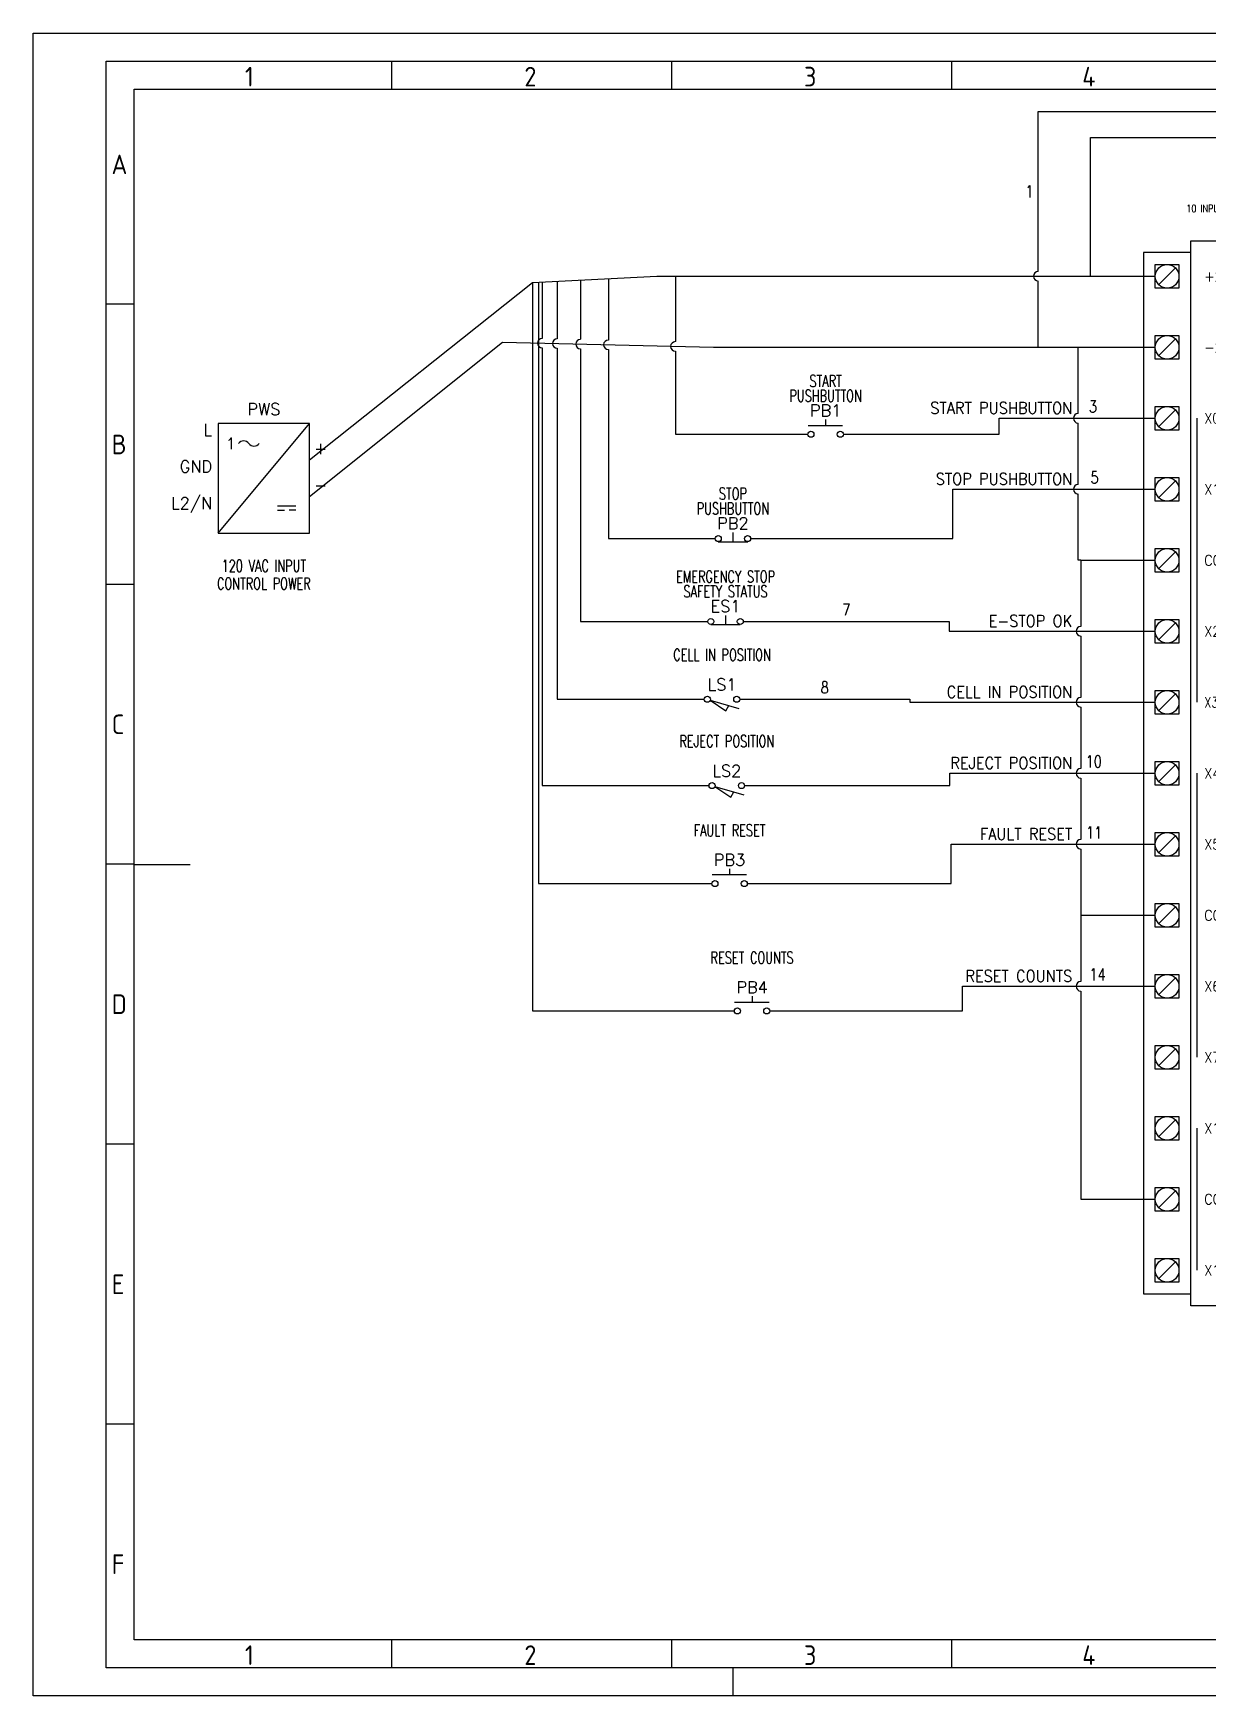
# Model space of a CAD drawing. Header units: millimetres. Extents: x 0 to 420, y 0 to 297.
# Drawn here: x 0 to 209.8, y 0 to 297 of the extents above; entities that cross this region are included whole.
import ezdxf
from ezdxf.enums import TextEntityAlignment as Align

# ---------------------------------------------------------------- set-up
doc = ezdxf.new("R2010")
doc.units = ezdxf.units.MM
doc.header["$LTSCALE"] = 6
for name, color, linetype in [('035', 5, 'Continuous'), ('07', 7, 'Continuous'), ('DESC', 1, 'Continuous'), ('MISC', 2, 'Continuous'), ('RED_2.5mm^2', 1, 'Continuous'), ('SYMS', 7, 'Continuous'), ('TAGS', 51, 'Continuous'), ('TAN_2.5mm^2', 31, 'Continuous'), ('TERMS', 4, 'Continuous'), ('WIRENO', 70, 'Continuous')]:
    doc.layers.add(name, color=color, linetype=linetype)
doc.styles.add('ISO Proportional', font='isocp.shx')
doc.styles.add('WD', font='romans.shx')
doc.styles.add('WD_IEC', font='isocp2.shx', dxfattribs={"width": 0.9, "height": 4})

# ---------------------------------------------------------------- blocks, each defined once
blk = doc.blocks.new('IEC_border_a3')
at = {"layer": '035'}
for p, q in [((64, 292), (64, 287)), ((114, 292), (114, 287)), ((164, 292), (164, 287)), ((17.97, 248.58), (12.98, 248.58)), ((17.98, 198.54), (13, 198.54)), ((17.98, 148.54), (13, 148.54)), ((17.98, 98.54), (13, 98.54)), ((18, 48.5), (13.02, 48.5)), ((64, 10), (64, 5)), ((114, 10), (114, 5)), ((164, 10), (164, 5)), ((125, 0), (125, 5))]:
    blk.add_line(p, q, dxfattribs=at)
for points in [[(0, 297), (420, 297), (420, 0), (0, 0)], [(18, 287), (410, 287), (410, 10), (18, 10)]]:
    blk.add_lwpolyline(points, close=True, dxfattribs=at)
at = {"layer": '07'}
blk.add_line((18, 148.5), (28, 148.5), dxfattribs=at)
blk.add_lwpolyline([(13, 292), (415, 292), (415, 5), (13, 5)], close=True, dxfattribs=at)
at = {"layer": '035', "style": 'ISO Proportional'}
for s, p in [('1', (37.81, 287.5)), ('2', (87.73, 287.5)), ('3', (137.68, 287.5)), ('4', (187.38, 287.5)), ('A', (13.98, 271.83)), ('B', (14, 221.79)), ('C', (14, 171.79)), ('D', (14, 121.79)), ('E', (14.02, 71.75)), ('F', (14.02, 21.75)), ('1', (37.81, 5.5)), ('2', (87.73, 5.5)), ('3', (137.68, 5.5)), ('4', (187.38, 5.5))]:
    blk.add_text(s, height=3.5, dxfattribs=at).set_placement(p)
blk = doc.blocks.new('HPW1_1PH')
for p, q in [((0, -0.967), (0.967, 0.193)), ((0.629, -0.677), (0.823, -0.677)), ((0.629, -0.725), (0.702, -0.725)), ((0.823, -0.725), (0.75, -0.725))]:
    blk.add_line(p, q)
blk.add_lwpolyline([(0.967, 0.193), (0, 0.193), (0, -0.967), (0.967, -0.967)], close=True)
for centre, start, end in [((0.271, -0.06), 36.8699, 143.1301), ((0.379, 0.021), 216.8699, 323.1301)]:
    blk.add_arc(centre, 0.0677, start, end)
at = {"style": 'WD_IEC'}
blk.add_text('1', height=0.13, dxfattribs=at).set_placement((0.163, -0.019), align=Align.MIDDLE_RIGHT)
at = {"style": 'WD', "width": 0.7}
for tag, p in [('INST', (0.484, 0.656)), ('LOC', (0.484, 0.469)), ('RATING1', (0.484, -1.188)), ('DESC1', (0.484, -1.375)), ('DESC2', (0.484, -1.562)), ('DESC3', (0.484, -1.75))]:
    blk.add_attdef(tag, text='', height=0.125, dxfattribs=at).set_placement(p, align=Align.CENTER)
at = {"style": 'WD'}
blk.add_attdef('TAG1', text='', height=0.125, dxfattribs=at).set_placement((0.484, 0.281), align=Align.CENTER)
at = {"style": 'WD', "flags": 8}
for tag, p in [('TERM01', (-0.062, 0.062)), ('TERM02', (-0.062, -0.325)), ('TERM03', (-0.062, -0.712))]:
    blk.add_attdef(tag, text='', height=0.125, dxfattribs=at).set_placement(p, align=Align.RIGHT)
at = {"style": 'WD'}
for tag, p, height, flags in [('X4TERM01', (0, 0), 0.0193, 1), ('X1TERM04', (0.967, -0.193), 0.0193, 1), ('TERM04', (1.014, -0.132), 0.125, 8), ('X4TERM02', (0, -0.387), 0.0193, 1), ('TERM05', (1.014, -0.519), 0.125, 8), ('X1TERM05', (0.967, -0.58), 0.0193, 1), ('X4TERM03', (0, -0.774), 0.0193, 1)]:
    blk.add_attdef(tag, p, '', height=height, dxfattribs=dict(at, flags=flags))
at = {"style": 'WD', "flags": 9}
for tag, p in [('ASSYCODE', (0.484, 0.114)), ('FAMILY', (0.484, 0.09)), ('MFG', (0.484, 0.16)), ('CAT', (0.484, 0.138))]:
    blk.add_attdef(tag, text='', height=0.0155, dxfattribs=at).set_placement(p, align=Align.CENTER)
blk = doc.blocks.new('PLCIO75EF1-130AA')
for p, q in [((-0.75, 0.375), (0.75, 0.375)), ((-0.75, 0.25), (-0.75, 0.375)), ((0.75, 0.375), (0.75, -10.875)), ((-1.25, 0.25), (-1.25, -10.75)), ((-0.75, 0.25), (-1.25, 0.25)), ((-0.75, -10.75), (-0.75, 0.25)), ((1.25, 0.25), (0.75, 0.25)), ((1.25, -10.75), (1.25, 0.25)), ((-1.125, 0.125), (-0.875, 0.125)), ((-1.125, -0.125), (-1.125, 0.125)), ((-0.912, 0.088), (-1.088, -0.088)), ((-0.875, 0.125), (-0.875, -0.125)), ((0.875, -0.125), (0.875, 0.125)), ((0.875, 0.125), (1.125, 0.125)), ((1.088, 0.088), (0.912, -0.088)), ((1.125, 0.125), (1.125, -0.125)), ((-0.875, -0.125), (-1.125, -0.125)), ((1.125, -0.125), (0.875, -0.125)), ((-1.125, -0.625), (-0.875, -0.625)), ((-1.125, -0.625), (-0.875, -0.625)), ((-1.125, -0.875), (-1.125, -0.625)), ((-1.125, -0.875), (-1.125, -0.625)), ((-0.912, -0.662), (-1.088, -0.838)), ((-0.875, -0.625), (-0.875, -0.875)), ((-0.875, -0.625), (-0.875, -0.875)), ((0.875, -0.875), (0.875, -0.625)), ((0.875, -0.625), (1.125, -0.625)), ((1.088, -0.662), (0.912, -0.838)), ((1.125, -0.625), (1.125, -0.875)), ((-0.875, -0.875), (-1.125, -0.875)), ((-0.875, -0.875), (-1.125, -0.875)), ((1.125, -0.875), (0.875, -0.875)), ((-1.125, -1.375), (-0.875, -1.375)), ((-1.125, -1.375), (-0.875, -1.375)), ((-1.125, -1.625), (-1.125, -1.375)), ((-1.125, -1.625), (-1.125, -1.375)), ((-0.875, -1.375), (-0.875, -1.625)), ((-0.875, -1.375), (-0.875, -1.625)), ((0.875, -1.625), (0.875, -1.375)), ((0.875, -1.375), (1.125, -1.375)), ((1.125, -1.375), (1.125, -1.625)), ((-0.912, -1.412), (-1.088, -1.588)), ((-0.688, -1.5), (-0.688, -4.5)), ((1.088, -1.412), (0.912, -1.588)), ((-0.875, -1.625), (-1.125, -1.625)), ((-0.875, -1.625), (-1.125, -1.625)), ((1.125, -1.625), (0.875, -1.625)), ((-1.125, -2.125), (-0.875, -2.125)), ((-1.125, -2.125), (-0.875, -2.125)), ((-1.125, -2.375), (-1.125, -2.125)), ((-1.125, -2.375), (-1.125, -2.125)), ((-0.912, -2.162), (-1.088, -2.338)), ((-0.875, -2.125), (-0.875, -2.375)), ((-0.875, -2.125), (-0.875, -2.375)), ((0.688, -2.25), (0.688, -3.75)), ((0.875, -2.375), (0.875, -2.125)), ((0.875, -2.375), (0.875, -2.125)), ((0.875, -2.125), (1.125, -2.125)), ((0.875, -2.125), (1.125, -2.125)), ((1.088, -2.162), (0.912, -2.338)), ((1.125, -2.125), (1.125, -2.375)), ((1.125, -2.125), (1.125, -2.375)), ((-0.875, -2.375), (-1.125, -2.375)), ((-0.875, -2.375), (-1.125, -2.375)), ((1.125, -2.375), (0.875, -2.375)), ((1.125, -2.375), (0.875, -2.375)), ((-1.125, -2.875), (-0.875, -2.875)), ((-1.125, -2.875), (-0.875, -2.875)), ((-1.125, -3.125), (-1.125, -2.875)), ((-1.125, -3.125), (-1.125, -2.875)), ((-0.912, -2.912), (-1.088, -3.088)), ((-0.875, -2.875), (-0.875, -3.125)), ((-0.875, -2.875), (-0.875, -3.125)), ((0.875, -3.125), (0.875, -2.875)), ((0.875, -2.875), (1.125, -2.875)), ((1.088, -2.912), (0.912, -3.088)), ((1.125, -2.875), (1.125, -3.125)), ((-0.875, -3.125), (-1.125, -3.125)), ((-0.875, -3.125), (-1.125, -3.125)), ((1.125, -3.125), (0.875, -3.125)), ((-1.125, -3.625), (-0.875, -3.625)), ((-1.125, -3.625), (-0.875, -3.625)), ((-1.125, -3.875), (-1.125, -3.625)), ((-1.125, -3.875), (-1.125, -3.625)), ((-0.912, -3.662), (-1.088, -3.838)), ((-0.875, -3.625), (-0.875, -3.875)), ((-0.875, -3.625), (-0.875, -3.875)), ((0.875, -3.875), (0.875, -3.625)), ((0.875, -3.625), (1.125, -3.625)), ((1.088, -3.662), (0.912, -3.838)), ((1.125, -3.625), (1.125, -3.875)), ((-0.875, -3.875), (-1.125, -3.875)), ((-0.875, -3.875), (-1.125, -3.875)), ((1.125, -3.875), (0.875, -3.875)), ((-1.125, -4.375), (-0.875, -4.375)), ((-1.125, -4.375), (-0.875, -4.375)), ((-1.125, -4.625), (-1.125, -4.375)), ((-1.125, -4.625), (-1.125, -4.375)), ((-0.875, -4.375), (-0.875, -4.625)), ((-0.875, -4.375), (-0.875, -4.625)), ((0.875, -4.625), (0.875, -4.375)), ((0.875, -4.375), (1.125, -4.375)), ((1.125, -4.375), (1.125, -4.625)), ((-0.912, -4.412), (-1.088, -4.588)), ((0.688, -4.5), (0.688, -6)), ((1.088, -4.412), (0.912, -4.588)), ((-0.875, -4.625), (-1.125, -4.625)), ((-0.875, -4.625), (-1.125, -4.625)), ((1.125, -4.625), (0.875, -4.625)), ((-1.125, -5.125), (-0.875, -5.125)), ((-1.125, -5.125), (-0.875, -5.125)), ((-1.125, -5.375), (-1.125, -5.125)), ((-1.125, -5.375), (-1.125, -5.125)), ((-0.912, -5.162), (-1.088, -5.338)), ((-0.875, -5.125), (-0.875, -5.375)), ((-0.875, -5.125), (-0.875, -5.375)), ((-0.688, -5.25), (-0.688, -8.25)), ((0.875, -5.375), (0.875, -5.125)), ((0.875, -5.125), (1.125, -5.125)), ((1.088, -5.162), (0.912, -5.338)), ((1.125, -5.125), (1.125, -5.375)), ((-0.875, -5.375), (-1.125, -5.375)), ((-0.875, -5.375), (-1.125, -5.375)), ((1.125, -5.375), (0.875, -5.375)), ((-1.125, -5.875), (-0.875, -5.875)), ((-1.125, -5.875), (-0.875, -5.875)), ((-1.125, -6.125), (-1.125, -5.875)), ((-1.125, -6.125), (-1.125, -5.875)), ((-0.912, -5.912), (-1.088, -6.088)), ((-0.875, -5.875), (-0.875, -6.125)), ((-0.875, -5.875), (-0.875, -6.125)), ((0.875, -6.125), (0.875, -5.875)), ((0.875, -5.875), (1.125, -5.875)), ((1.088, -5.912), (0.912, -6.088)), ((1.125, -5.875), (1.125, -6.125)), ((-0.875, -6.125), (-1.125, -6.125)), ((-0.875, -6.125), (-1.125, -6.125)), ((1.125, -6.125), (0.875, -6.125)), ((-1.125, -6.625), (-0.875, -6.625)), ((-1.125, -6.625), (-0.875, -6.625)), ((-1.125, -6.875), (-1.125, -6.625)), ((-1.125, -6.875), (-1.125, -6.625)), ((-0.912, -6.662), (-1.088, -6.838)), ((-0.875, -6.625), (-0.875, -6.875)), ((-0.875, -6.625), (-0.875, -6.875)), ((0.875, -6.875), (0.875, -6.625)), ((0.875, -6.625), (1.125, -6.625)), ((1.088, -6.662), (0.912, -6.838)), ((1.125, -6.625), (1.125, -6.875)), ((0.688, -6.75), (0.688, -8.25)), ((-0.875, -6.875), (-1.125, -6.875)), ((-0.875, -6.875), (-1.125, -6.875)), ((1.125, -6.875), (0.875, -6.875)), ((-1.125, -7.375), (-0.875, -7.375)), ((-1.125, -7.375), (-0.875, -7.375)), ((-1.125, -7.625), (-1.125, -7.375)), ((-1.125, -7.625), (-1.125, -7.375)), ((-0.875, -7.375), (-0.875, -7.625)), ((-0.875, -7.375), (-0.875, -7.625)), ((0.875, -7.625), (0.875, -7.375)), ((0.875, -7.375), (1.125, -7.375)), ((1.125, -7.375), (1.125, -7.625)), ((-0.912, -7.412), (-1.088, -7.588)), ((1.088, -7.412), (0.912, -7.588)), ((-0.875, -7.625), (-1.125, -7.625)), ((-0.875, -7.625), (-1.125, -7.625)), ((1.125, -7.625), (0.875, -7.625)), ((-1.125, -8.125), (-0.875, -8.125)), ((-1.125, -8.125), (-0.875, -8.125)), ((-1.125, -8.375), (-1.125, -8.125)), ((-1.125, -8.375), (-1.125, -8.125)), ((-0.912, -8.162), (-1.088, -8.338)), ((-0.875, -8.125), (-0.875, -8.375)), ((-0.875, -8.125), (-0.875, -8.375)), ((0.875, -8.375), (0.875, -8.125)), ((0.875, -8.125), (1.125, -8.125)), ((1.088, -8.162), (0.912, -8.338)), ((1.125, -8.125), (1.125, -8.375)), ((-0.875, -8.375), (-1.125, -8.375)), ((-0.875, -8.375), (-1.125, -8.375)), ((1.125, -8.375), (0.875, -8.375)), ((-1.125, -8.875), (-0.875, -8.875)), ((-1.125, -8.875), (-0.875, -8.875)), ((-1.125, -9.125), (-1.125, -8.875)), ((-1.125, -9.125), (-1.125, -8.875)), ((-0.912, -8.912), (-1.088, -9.088)), ((-0.875, -8.875), (-0.875, -9.125)), ((-0.875, -8.875), (-0.875, -9.125)), ((0.875, -9.125), (0.875, -8.875)), ((0.875, -9.125), (0.875, -8.875)), ((0.875, -8.875), (1.125, -8.875)), ((0.875, -8.875), (1.125, -8.875)), ((1.088, -8.912), (0.912, -9.088)), ((1.125, -8.875), (1.125, -9.125)), ((1.125, -8.875), (1.125, -9.125)), ((-0.875, -9.125), (-1.125, -9.125)), ((-0.875, -9.125), (-1.125, -9.125)), ((-0.688, -9), (-0.688, -10.5)), ((0.688, -9), (0.688, -10.5)), ((1.125, -9.125), (0.875, -9.125)), ((1.125, -9.125), (0.875, -9.125)), ((-1.125, -9.625), (-0.875, -9.625)), ((-1.125, -9.625), (-0.875, -9.625)), ((-1.125, -9.875), (-1.125, -9.625)), ((-1.125, -9.875), (-1.125, -9.625)), ((-0.875, -9.625), (-0.875, -9.875)), ((-0.875, -9.625), (-0.875, -9.875)), ((0.875, -9.625), (1.125, -9.625)), ((0.875, -9.625), (1.125, -9.625)), ((0.875, -9.875), (0.875, -9.625)), ((0.875, -9.875), (0.875, -9.625)), ((1.125, -9.625), (1.125, -9.875)), ((1.125, -9.625), (1.125, -9.875)), ((-0.912, -9.662), (-1.088, -9.838)), ((1.088, -9.662), (0.912, -9.838)), ((-0.875, -9.875), (-1.125, -9.875)), ((-0.875, -9.875), (-1.125, -9.875)), ((1.125, -9.875), (0.875, -9.875)), ((1.125, -9.875), (0.875, -9.875)), ((-1.125, -10.625), (-1.125, -10.375)), ((-1.125, -10.625), (-1.125, -10.375)), ((-1.125, -10.375), (-0.875, -10.375)), ((-1.125, -10.375), (-0.875, -10.375)), ((-0.912, -10.412), (-1.088, -10.588)), ((-0.875, -10.375), (-0.875, -10.625)), ((-0.875, -10.375), (-0.875, -10.625)), ((0.875, -10.375), (1.125, -10.375)), ((0.875, -10.375), (1.125, -10.375)), ((0.875, -10.625), (0.875, -10.375)), ((0.875, -10.625), (0.875, -10.375)), ((1.088, -10.412), (0.912, -10.588)), ((1.125, -10.375), (1.125, -10.625)), ((1.125, -10.375), (1.125, -10.625)), ((-0.875, -10.625), (-1.125, -10.625)), ((-0.875, -10.625), (-1.125, -10.625)), ((1.125, -10.625), (0.875, -10.625)), ((1.125, -10.625), (0.875, -10.625)), ((-1.25, -10.75), (-0.75, -10.75)), ((-0.75, -10.875), (-0.75, -10.75)), ((0.75, -10.875), (-0.75, -10.875)), ((0.75, -10.75), (1.25, -10.75))]:
    blk.add_line(p, q)
for centre in [(-1, 0), (1, 0), (-1, -0.75), (1, -0.75), (-1, -1.5), (1, -1.5), (-1, -2.25), (1, -2.25), (-1, -3), (1, -3), (-1, -3.75), (1, -3.75), (-1, -4.5), (1, -4.5), (-1, -5.25), (1, -5.25), (-1, -6), (1, -6), (-1, -6.75), (1, -6.75), (-1, -7.5), (1, -7.5), (-1, -8.25), (1, -8.25), (-1, -9), (1, -9), (-1, -9.75), (1, -9.75), (-1, -10.5), (1, -10.5)]:
    blk.add_circle(centre, 0.125)
at = {"style": 'WD'}
for tag, width, p in [('INST', 0.8, (0, 1.442)), ('LOC', 0.8, (0, 1.335)), ('MFG', 0.8, (0, 1.21)), ('CAT', 0.9, (0, 1.1)), ('DESC', 0.8, (0, 0.677))]:
    blk.add_attdef(tag, text='', height=0.0781, dxfattribs=dict(at, width=width)).set_placement(p, align=Align.CENTER)
for tag, p in [('LINE1', (0, 0.96)), ('LINE2', (0, 0.803)), ('TAG1', (0, 0.5))]:
    blk.add_attdef(tag, text='', height=0.109, dxfattribs=at).set_placement(p, align=Align.CENTER)
at = {"linetype": 'Continuous', "style": 'WD', "flags": 9}
for tag, p in [('ASSYCODE', (0.23, 1.219)), ('FAMILY', (0.231, 1.194))]:
    blk.add_attdef(tag, text='', height=0.01, dxfattribs=at).set_placement(p, align=Align.CENTER)
at = {"style": 'WD', "flags": 1}
for tag, p in [('X4TERM01', (-1.125, 0)), ('X1TERM16', (1.125, 0)), ('X4TERM02', (-1.125, -0.75)), ('X1TERM17', (1.125, -0.75)), ('X4TERM03', (-1.125, -1.5)), ('X1TERM18', (1.125, -1.5)), ('X4TERM04', (-1.125, -2.25)), ('X1TERM19', (1.125, -2.25)), ('X4TERM05', (-1.125, -3)), ('X1TERM20', (1.125, -3)), ('X4TERM06', (-1.125, -3.75)), ('X1TERM21', (1.125, -3.75)), ('X4TERM07', (-1.125, -4.5)), ('X1TERM22', (1.125, -4.5)), ('X4TERM08', (-1.125, -5.25)), ('X1TERM23', (1.125, -5.25)), ('X4TERM09', (-1.125, -6)), ('X1TERM24', (1.125, -6)), ('X4TERM10', (-1.125, -6.75)), ('X1TERM25', (1.125, -6.75)), ('X4TERM11', (-1.125, -7.5)), ('X1TERM26', (1.125, -7.5)), ('X4TERM12', (-1.125, -8.25)), ('X1TERM27', (1.125, -8.25)), ('X4TERM13', (-1.125, -9)), ('X1TERM28', (1.125, -9)), ('X4TERM14', (-1.125, -9.75)), ('X1TERM29', (1.125, -9.75)), ('X4TERM15', (-1.125, -10.5)), ('X1TERM30', (1.125, -10.5))]:
    blk.add_attdef(tag, p, '', height=0.0109, dxfattribs=at)
at = {"style": 'WD'}
for tag, width, p in [('TERMDESC01', 0.9, (-0.608, 0)), ('TERMDESC02', 0.9, (-0.608, -0.75)), ('TAGA03', 0.9, (-0.608, -1.5)), ('TAGA04', 0.9, (-0.608, -2.25)), ('TERMDESC05', 0.9, (-0.608, -3)), ('TAGA06', 0.9, (-0.608, -3.75)), ('TAGA07', 0.8, (-0.608, -4.5)), ('TAGA08', 0.9, (-0.608, -5.25)), ('TAGA09', 0.9, (-0.608, -6)), ('TERMDESC10', 0.9, (-0.608, -6.75)), ('TAGA11', 0.9, (-0.608, -7.5)), ('TAGA11', 0.9, (-0.608, -7.5)), ('TAGA12', 0.9, (-0.608, -8.25)), ('TAGA13', 0.9, (-0.608, -9)), ('TERMDESC14', 0.9, (-0.608, -9.75)), ('TAGA15', 0.9, (-0.608, -10.5))]:
    blk.add_attdef(tag, text='', height=0.109, dxfattribs=dict(at, width=width)).set_placement(p, align=Align.MIDDLE_LEFT)
for tag, width, p in [('TERMDESC16', 0.9, (0.625, 0)), ('TERMDESC17', 0.9, (0.625, -0.75)), ('TERMDESC18', 0.9, (0.625, -1.5)), ('TAGA19', 0.9, (0.625, -2.25)), ('TERMDESC20', 0.9, (0.625, -3)), ('TAGA21', 0.8, (0.625, -3.75)), ('TAGA22', 0.9, (0.625, -4.5)), ('TERMDESC23', 0.9, (0.625, -5.25)), ('TAGA24', 0.9, (0.625, -6)), ('TAGA25', 0.9, (0.625, -6.75)), ('TERMDESC26', 0.9, (0.625, -7.5)), ('TAGA27', 0.9, (0.625, -8.25)), ('TAGA28', 0.9, (0.625, -9)), ('TERMDESC29', 0.9, (0.625, -9.75)), ('TAGA30', 0.9, (0.625, -10.5))]:
    blk.add_attdef(tag, text='', height=0.109, dxfattribs=dict(at, width=width)).set_placement(p, align=Align.MIDDLE_RIGHT)
at = {"style": 'WD', "width": 0.9}
for tag, p in [('TERM01', (-1.154, -0.062)), ('TERM02', (-1.158, -0.812)), ('TERM03', (-1.158, -1.562)), ('TERM04', (-1.158, -2.312)), ('TERM05', (-1.158, -3.062)), ('TERM06', (-1.158, -3.812)), ('TERM07', (-1.158, -4.562)), ('TERM08', (-1.158, -5.312)), ('TERM09', (-1.158, -6.062)), ('TERM10', (-1.158, -6.812)), ('TERM11', (-1.158, -7.562)), ('TERM12', (-1.158, -8.312)), ('TERM13', (-1.158, -9.062)), ('TERM14', (-1.158, -9.812)), ('TERM15', (-1.158, -10.562))]:
    blk.add_attdef(tag, text='', height=0.0781, dxfattribs=at).set_placement(p, align=Align.TOP_RIGHT)
for tag, p in [('TERM16', (1.163, -0.062)), ('TERM17', (1.163, -0.812)), ('TERM18', (1.163, -1.562)), ('TERM19', (1.163, -2.312)), ('TERM20', (1.163, -3.062)), ('TERM21', (1.163, -3.812)), ('TERM22', (1.163, -4.562)), ('TERM23', (1.163, -5.312)), ('TERM24', (1.163, -6.062)), ('TERM25', (1.163, -6.812)), ('TERM26', (1.163, -7.562)), ('TERM27', (1.163, -8.312)), ('TERM28', (1.163, -9.062)), ('TERM29', (1.163, -9.812)), ('TERM30', (1.163, -10.562))]:
    blk.add_attdef(tag, text='', height=0.0781, dxfattribs=at).set_placement(p, align=Align.TOP_LEFT)
for tag, p in [('DESCA03', (-2.002, -1.453)), ('DESCB03', (-2.002, -1.672)), ('DESCC03', (-2.002, -1.89)), ('DESCA04', (-2.002, -2.203)), ('DESCB04', (-2.002, -2.422)), ('DESCC04', (-2.002, -2.64)), ('DESCA06', (-2.002, -3.703)), ('DESCB06', (-2.002, -3.922)), ('DESCC06', (-2.002, -4.14)), ('DESCA07', (-2.002, -4.453)), ('DESCB07', (-2.002, -4.672)), ('DESCC07', (-2.002, -4.89)), ('DESCA08', (-2.002, -5.203)), ('DESCB08', (-2.002, -5.422)), ('DESCC08', (-2.002, -5.64)), ('DESCA09', (-2.002, -5.953)), ('DESCB09', (-2.002, -6.172)), ('DESCC09', (-2.002, -6.39)), ('DESCA11', (-2.002, -7.453)), ('DESCB11', (-2.002, -7.672)), ('DESCC11', (-2.002, -7.89)), ('DESCA12', (-2.002, -8.203)), ('DESCB12', (-2.002, -8.422)), ('DESCC12', (-2.002, -8.64)), ('DESCA13', (-2.002, -8.953)), ('DESCB13', (-2.002, -9.172)), ('DESCC13', (-2.002, -9.39)), ('DESCA15', (-2.002, -10.453)), ('DESCB15', (-2.002, -10.672)), ('DESCC15', (-2.002, -10.89))]:
    blk.add_attdef(tag, text='', height=0.125, dxfattribs=at).set_placement(p, align=Align.RIGHT)
for tag, p in [('DESCA19', (1.998, -2.203)), ('DESCB19', (1.998, -2.422)), ('DESCC19', (1.998, -2.64)), ('DESCA21', (1.998, -3.703)), ('DESCB21', (1.998, -3.922)), ('DESCC21', (1.998, -4.14)), ('DESCA22', (1.998, -4.453)), ('DESCB22', (1.998, -4.672)), ('DESCC22', (1.998, -4.89)), ('DESCA24', (1.998, -5.953)), ('DESCB24', (1.998, -6.172)), ('DESCC24', (1.998, -6.39)), ('DESCA25', (1.998, -6.703)), ('DESCB25', (1.998, -6.922)), ('DESCC25', (1.998, -7.14)), ('DESCA27', (1.998, -8.203)), ('DESCB27', (1.998, -8.422)), ('DESCC27', (1.998, -8.64)), ('DESCA28', (1.998, -8.953)), ('DESCB28', (1.998, -9.172)), ('DESCC28', (1.998, -9.39)), ('DESCA30', (1.998, -10.453)), ('DESCB30', (1.998, -10.672)), ('DESCC30', (1.998, -10.89))]:
    blk.add_attdef(tag, p, '', height=0.125, dxfattribs=at)
blk = doc.blocks.new('HPB11')
for p, q in [((-0.185, 0.094), (0.18, 0.094)), ((0, 0.156), (0, 0.094))]:
    blk.add_line(p, q)
for centre in [(-0.155, 0), (0.155, 0)]:
    blk.add_circle(centre, 0.0322)
at = {"style": 'WD', "width": 0.7}
for tag, p in [('INST', (0, 0.826)), ('LOC', (0, 0.656)), ('DESC1', (0, 0.5)), ('DESC2', (0, 0.344)), ('XREF', (0, -0.219))]:
    blk.add_attdef(tag, text='', height=0.125, dxfattribs=at).set_placement(p, align=Align.CENTER)
at = {"style": 'WD'}
blk.add_attdef('TAG1', text='', height=0.125, dxfattribs=at).set_placement((0, 0.188), align=Align.CENTER)
for tag, p in [('X2LINK', (0, 0.219)), ('X8LINK', (0, 0))]:
    blk.add_attdef(tag, p, '', height=0.01, dxfattribs=at)
for tag, p, height, flags in [('X4TERM01', (-0.188, 0), 0.0125, 1), ('X1TERM02', (0.188, 0), 0.0125, 1), ('FAMILY', (0.205, 0.152), 0.01, 9), ('CONTACT', (0.205, 0.136), 0.01, 1)]:
    blk.add_attdef(tag, p, '', height=height, dxfattribs=dict(at, flags=flags))
at = {"linetype": 'Continuous', "style": 'WD', "flags": 9}
for tag, p in [('ASSYCODE', (0.23, 0.071)), ('MFG', (0.228, 0.089)), ('CAT', (0.23, 0.108))]:
    blk.add_attdef(tag, text='', height=0.01, dxfattribs=at).set_placement(p, align=Align.CENTER)
at = {"linetype": 'Continuous', "style": 'WD', "flags": 8}
blk.add_attdef('TERM01', text='', height=0.125, dxfattribs=at).set_placement((-0.25, -0.031), align=Align.TOP_RIGHT)
blk.add_attdef('TERM02', text='', height=0.125, dxfattribs=at).set_placement((0.25, -0.031), align=Align.TOP_LEFT)
blk = doc.blocks.new('HPB12')
for p, q in [((0, 0.065), (0, -0.033)), ((-0.156, -0.033), (0.156, -0.033))]:
    blk.add_line(p, q)
for centre in [(-0.155, 0), (0.155, 0)]:
    blk.add_circle(centre, 0.0322)
at = {"style": 'WD', "width": 0.7}
for tag, p in [('INST', (0, 0.738)), ('DESC1', (0, 0.412)), ('LOC', (0, 0.568)), ('DESC2', (0, 0.255)), ('XREF', (0, -0.232))]:
    blk.add_attdef(tag, text='', height=0.125, dxfattribs=at).set_placement(p, align=Align.CENTER)
at = {"style": 'WD'}
blk.add_attdef('TAG1', text='', height=0.125, dxfattribs=at).set_placement((0, 0.099), align=Align.CENTER)
for tag, p, height, flags in [('X4TERM01', (-0.188, 0), 0.0125, 1), ('FAMILY', (0.054, 0.058), 0.01, 9), ('CONTACT', (0.054, 0.042), 0.01, 9), ('X1TERM02', (0.188, 0), 0.0125, 1)]:
    blk.add_attdef(tag, p, '', height=height, dxfattribs=dict(at, flags=flags))
for tag, p in [('X2LINK', (0, 0.125)), ('X8LINK', (0, -0.094))]:
    blk.add_attdef(tag, p, '', height=0.01, dxfattribs=at)
at = {"linetype": 'Continuous', "style": 'WD', "flags": 9}
for tag, p in [('MFG', (0.076, -0.006)), ('CAT', (0.076, 0.017)), ('ASSYCODE', (0.076, -0.022))]:
    blk.add_attdef(tag, text='', height=0.01, dxfattribs=at).set_placement(p, align=Align.CENTER)
at = {"linetype": 'Continuous', "style": 'WD', "flags": 8}
blk.add_attdef('TERM01', text='', height=0.125, dxfattribs=at).set_placement((-0.25, -0.031), align=Align.TOP_RIGHT)
blk.add_attdef('TERM02', text='', height=0.125, dxfattribs=at).set_placement((0.25, -0.031), align=Align.TOP_LEFT)
blk = doc.blocks.new('HLS11')
at = {"linetype": 'Continuous'}
for p, q in [((-0.125, -0.01), (0.041, -0.124)), ((-0.125, -0.01), (0.179, -0.097)), ((0.041, -0.124), (0.073, -0.067))]:
    blk.add_line(p, q, dxfattribs=at)
for centre in [(-0.155, 0), (0.155, 0)]:
    blk.add_circle(centre, 0.0322)
at = {"style": 'WD', "width": 0.7}
for tag, p in [('INST', (0, 0.719)), ('DESC1', (0, 0.406)), ('LOC', (0, 0.562)), ('DESC2', (0, 0.25)), ('XREF', (0, -0.299)), ('WDTAGALT', (0.006, -0.438))]:
    blk.add_attdef(tag, text='', height=0.125, dxfattribs=at).set_placement(p, align=Align.CENTER)
at = {"style": 'WD'}
blk.add_attdef('TAG1', text='', height=0.125, dxfattribs=at).set_placement((0, 0.094), align=Align.CENTER)
for tag, p, height, flags in [('X4TERM01', (-0.188, 0), 0.0125, 1), ('FAMILY', (0.038, 0.037), 0.01, 9), ('CONTACT', (0.038, 0.02), 0.01, 1), ('X1TERM02', (0.188, 0), 0.0125, 1)]:
    blk.add_attdef(tag, p, '', height=height, dxfattribs=dict(at, flags=flags))
for tag, p in [('X2LINK', (0, 0.031)), ('X8LINK', (0, -0.156))]:
    blk.add_attdef(tag, p, '', height=0.01, dxfattribs=at)
at = {"linetype": 'Continuous', "style": 'WD', "flags": 9}
for tag, p in [('CAT', (0.063, -0.007)), ('ASSYCODE', (0.062, -0.047)), ('MFG', (0.063, -0.027))]:
    blk.add_attdef(tag, text='', height=0.01, dxfattribs=at).set_placement(p, align=Align.CENTER)
at = {"linetype": 'Continuous', "style": 'WD', "flags": 8}
blk.add_attdef('TERM01', text='', height=0.125, dxfattribs=at).set_placement((-0.25, -0.031), align=Align.TOP_RIGHT)
blk.add_attdef('TERM02', text='', height=0.125, dxfattribs=at).set_placement((0.25, -0.031), align=Align.TOP_LEFT)
blk = doc.blocks.new('WD_WNV')
at = {"linetype": 'Continuous', "style": 'WD', "width": 0.8}
blk.add_attdef('WIRENO', text='', height=0.125, dxfattribs=at).set_placement((-0.05, 0), align=Align.MIDDLE_RIGHT)
at = {"style": 'WD', "flags": 1}
for tag, p in [('W01USER', (-0.062, 0.094)), ('W02USER', (-0.062, 0.086)), ('W03USER', (-0.062, 0.078)), ('W04USER', (-0.062, 0.07)), ('W05USER', (-0.062, 0.062)), ('W06USER', (-0.062, 0.055)), ('W07USER', (-0.062, 0.047)), ('W08USER', (-0.062, 0.039)), ('W09USER', (-0.062, 0.031)), ('W10USER', (-0.062, 0.023))]:
    blk.add_attdef(tag, text='', height=0.005, dxfattribs=at).set_placement(p, align=Align.CENTER)
blk = doc.blocks.new('WD_WNH')
at = {"linetype": 'Continuous', "style": 'WD', "width": 0.8}
blk.add_attdef('WIRENO', text='', height=0.125, dxfattribs=at).set_placement((0, 0.062), align=Align.CENTER)
at = {"style": 'WD', "flags": 1}
for tag, p in [('W01USER', (0, 0.078)), ('W02USER', (0, 0.07)), ('W03USER', (0, 0.062)), ('W04USER', (0, 0.055)), ('W05USER', (0, 0.047)), ('W06USER', (0, 0.039)), ('W07USER', (0, 0.031)), ('W08USER', (0, 0.023)), ('W09USER', (0, 0.016)), ('W10USER', (0, 0.008))]:
    blk.add_attdef(tag, text='', height=0.005, dxfattribs=at).set_placement(p, align=Align.CENTER)

msp = doc.modelspace()

# ---------------------------------------------------------------- linework, layer by layer
at = {"layer": 'RED_2.5mm^2'}
for p, q in [((188.83, 253.58), (188.83, 278.38)), ((188.83, 278.38), (250.11, 278.38)), ((49.37, 220.77), (89.2, 252.47)), ((89.2, 252.47), (111.37, 253.58)), ((89.2, 252.47), (89.2, 122.34)), ((90.25, 252.52), (90.25, 145.1)), ((90.93, 252.56), (90.93, 242.48)), ((93.59, 252.69), (93.59, 242.42)), ((97.75, 252.9), (97.75, 242.32)), ((102.73, 253.15), (102.73, 242.2)), ((111.37, 253.58), (200.43, 253.58)), ((114.7, 253.58), (114.7, 241.91)), ((90.93, 240.79), (90.93, 162.6)), ((93.59, 240.73), (93.59, 178.03)), ((97.75, 240.63), (97.75, 191.91)), ((102.73, 240.51), (102.73, 206.72)), ((114.7, 240.22), (114.7, 225.36)), ((172.57, 225.36), (172.57, 228.21)), ((172.57, 228.21), (200.43, 228.21)), ((114.7, 225.36), (138.37, 225.36)), ((144.71, 225.36), (172.57, 225.36)), ((164.29, 206.72), (164.29, 215.53)), ((164.29, 215.53), (200.43, 215.53)), ((102.73, 206.72), (121.81, 206.72)), ((128.15, 206.72), (164.29, 206.72)), ((97.75, 191.91), (120.49, 191.91)), ((126.83, 191.91), (163.63, 191.91)), ((163.63, 191.91), (163.63, 190.16)), ((163.63, 190.16), (200.43, 190.16)), ((93.59, 178.03), (119.87, 178.03)), ((126.22, 178.03), (156.56, 178.03)), ((156.56, 178.03), (156.56, 177.48)), ((156.56, 177.48), (200.43, 177.48)), ((163.75, 162.6), (163.75, 164.79)), ((163.75, 164.79), (200.43, 164.79)), ((90.93, 162.6), (120.72, 162.6)), ((127.07, 162.6), (163.75, 162.6)), ((163.99, 145.1), (163.99, 152.11)), ((163.99, 152.11), (200.43, 152.11)), ((90.25, 145.1), (121.21, 145.1)), ((127.55, 145.1), (163.99, 145.1)), ((166.01, 122.34), (166.01, 126.74)), ((166.01, 126.74), (200.43, 126.74)), ((89.2, 122.34), (125.24, 122.34)), ((131.58, 122.34), (166.01, 122.34))]:
    msp.add_line(p, q, dxfattribs=at)
for centre in [(90.93, 241.64), (93.59, 241.57), (97.75, 241.47), (102.73, 241.35), (114.7, 241.06)]:
    msp.add_arc(centre, 0.846, 90, 270, dxfattribs=at)
at = {"layer": 'TAN_2.5mm^2'}
for p, q in [((179.51, 254.43), (179.51, 283.03)), ((179.51, 283.03), (310.73, 283.03)), ((179.51, 240.9), (179.51, 252.74)), ((49.37, 214.23), (83.8, 241.81)), ((83.8, 241.81), (121.52, 240.9)), ((121.52, 240.9), (200.43, 240.9)), ((186.65, 229.06), (186.65, 240.9)), ((186.65, 216.37), (186.65, 227.37)), ((186.65, 202.84), (186.65, 214.68)), ((187.12, 202.84), (186.65, 202.84)), ((187.12, 202.84), (200.43, 202.84)), ((187.12, 202.84), (187.12, 191.01)), ((187.12, 189.31), (187.12, 178.32)), ((187.12, 176.63), (187.12, 165.64)), ((187.12, 163.95), (187.12, 152.95)), ((187.12, 151.26), (187.12, 139.42)), ((187.12, 139.42), (200.43, 139.42)), ((187.12, 139.42), (187.12, 127.59)), ((187.12, 125.89), (187.12, 88.69)), ((187.12, 88.69), (200.43, 88.69))]:
    msp.add_line(p, q, dxfattribs=at)
for centre in [(179.51, 253.58), (186.65, 228.21), (186.65, 215.53), (187.12, 190.16), (187.12, 177.48), (187.12, 164.79), (187.12, 152.11), (187.12, 126.74)]:
    msp.add_arc(centre, 0.846, 90, 270, dxfattribs=at)

# ---------------------------------------------------------------- block references
msp.add_blockref('IEC_border_a3', (0, 0))
at = {"layer": 'SYMS'}
ref = msp.add_blockref('PLCIO75EF1-130AA', (219.46, 253.58), dxfattribs=dict(at, xscale=16.91217968463459, yscale=16.91217968463459, zscale=16.91217968463459))
ref.add_attrib('DESCA25', 'MACHINE FAULT', (253.24, 140.21), dxfattribs={"layer": 'DESC', "height": 2.114, "style": 'WD', "width": 0.9})
ref.add_attrib('DESCA07', 'CELL IN POSITION', dxfattribs={"layer": 'DESC', "height": 2.114, "style": 'WD', "width": 0.9}).set_placement((185.59, 178.27), align=Align.RIGHT)
ref.add_attrib('TAGA15', 'X11', dxfattribs={"layer": 'TAGS', "height": 1.85, "style": 'WD', "width": 0.9}).set_placement((209.18, 76), align=Align.MIDDLE_LEFT)
ref.add_attrib('TAGA30', 'Y7', dxfattribs={"layer": 'TAGS', "height": 1.85, "style": 'WD', "width": 0.9}).set_placement((230.03, 76), align=Align.MIDDLE_RIGHT)
ref.add_attrib('TERMDESC14', 'COM', dxfattribs={"layer": 'TERMS', "height": 1.85, "style": 'WD', "width": 0.9}).set_placement((209.18, 88.69), align=Align.MIDDLE_LEFT)
ref.add_attrib('TERMDESC29', 'COM', dxfattribs={"layer": 'TERMS', "height": 1.85, "style": 'WD', "width": 0.9}).set_placement((230.03, 88.69), align=Align.MIDDLE_RIGHT)
ref.add_attrib('DESCA08', 'REJECT POSITION', dxfattribs={"layer": 'DESC', "height": 2.114, "style": 'WD', "width": 0.9}).set_placement((185.59, 165.58), align=Align.RIGHT)
ref.add_attrib('DESCA09', 'FAULT RESET', dxfattribs={"layer": 'DESC', "height": 2.114, "style": 'WD', "width": 0.9}).set_placement((185.59, 152.9), align=Align.RIGHT)
ref.add_attrib('DESCA11', 'RESET COUNTS', dxfattribs={"layer": 'DESC', "height": 2.114, "style": 'WD', "width": 0.9}).set_placement((185.59, 127.53), align=Align.RIGHT)
ref.add_attrib('DESCA04', 'STOP PUSHBUTTON', dxfattribs={"layer": 'DESC', "height": 2.114, "style": 'WD', "width": 0.9}).set_placement((185.59, 216.32), align=Align.RIGHT)
ref.add_attrib('DESCA06', 'E-STOP OK', dxfattribs={"layer": 'DESC', "height": 2.114, "style": 'WD', "width": 0.9}).set_placement((185.59, 190.95), align=Align.RIGHT)
ref.add_attrib('DESCA03', 'START PUSHBUTTON', dxfattribs={"layer": 'DESC', "height": 2.114, "style": 'WD', "width": 0.9}).set_placement((185.59, 229), align=Align.RIGHT)
ref.add_attrib('DESCA24', 'MACHINE RUN', (253.24, 152.9), dxfattribs={"layer": 'DESC', "height": 2.114, "style": 'WD', "width": 0.9})
ref.add_attrib('DESCA22', 'REJECT EXTEND', (253.24, 178.27), dxfattribs={"layer": 'DESC', "height": 2.114, "style": 'WD', "width": 0.9})
ref.add_attrib('DESCA21', 'INSPECTION START', (253.24, 190.95), dxfattribs={"layer": 'DESC', "height": 2.114, "style": 'WD', "width": 0.9})
ref.add_attrib('DESCA19', 'CONVEYOR RUN', (253.24, 216.32), dxfattribs={"layer": 'DESC', "height": 2.114, "style": 'WD', "width": 0.9})
ref.add_attrib('MFG', 'AUTOMATION-DIRECT', dxfattribs={"layer": 'MISC', "height": 1.3213, "style": 'WD', "width": 0.8}).set_placement((219.46, 274.04), align=Align.CENTER)
ref.add_attrib('CAT', 'F1-130AA', dxfattribs={"layer": 'MISC', "height": 1.321, "style": 'WD', "width": 0.9}).set_placement((219.46, 272.19), align=Align.CENTER)
ref.add_attrib('DESC', '10 INPUTS (AC/DC), 8 OUTPUTS (AC)', dxfattribs={"layer": 'DESC', "height": 1.3213, "style": 'WD', "width": 0.8}).set_placement((219.46, 265.03), align=Align.CENTER)
ref.add_attrib('TAG1', 'PLC', dxfattribs={"layer": 'TAGS', "height": 1.85, "style": 'WD'}).set_placement((219.46, 262.04), align=Align.CENTER)
ref.add_attrib('TERMDESC16', 'L', dxfattribs={"layer": 'TERMS', "height": 1.85, "style": 'WD', "width": 0.9}).set_placement((230.03, 253.58), align=Align.MIDDLE_RIGHT)
ref.add_attrib('TERMDESC01', '+24V', dxfattribs={"layer": 'TERMS', "height": 1.85, "style": 'WD', "width": 0.9}).set_placement((209.18, 253.58), align=Align.MIDDLE_LEFT)
ref.add_attrib('TERMDESC02', '-24V', dxfattribs={"layer": 'TERMS', "height": 1.85, "style": 'WD', "width": 0.9}).set_placement((209.18, 240.9), align=Align.MIDDLE_LEFT)
ref.add_attrib('TERMDESC17', 'N', dxfattribs={"layer": 'TERMS', "height": 1.85, "style": 'WD', "width": 0.9}).set_placement((230.03, 240.9), align=Align.MIDDLE_RIGHT)
ref.add_attrib('TERMDESC18', 'G', dxfattribs={"layer": 'TERMS', "height": 1.85, "style": 'WD', "width": 0.9}).set_placement((230.03, 228.21), align=Align.MIDDLE_RIGHT)
ref.add_attrib('TAGA03', 'X0', dxfattribs={"layer": 'TAGS', "height": 1.85, "style": 'WD', "width": 0.9}).set_placement((209.18, 228.21), align=Align.MIDDLE_LEFT)
ref.add_attrib('TAGA04', 'X1', dxfattribs={"layer": 'TAGS', "height": 1.85, "style": 'WD', "width": 0.9}).set_placement((209.18, 215.53), align=Align.MIDDLE_LEFT)
ref.add_attrib('TAGA19', 'Y0', dxfattribs={"layer": 'TAGS', "height": 1.85, "style": 'WD', "width": 0.9}).set_placement((230.03, 215.53), align=Align.MIDDLE_RIGHT)
ref.add_attrib('TERMDESC20', 'COM', dxfattribs={"layer": 'TERMS', "height": 1.85, "style": 'WD', "width": 0.9}).set_placement((230.03, 202.84), align=Align.MIDDLE_RIGHT)
ref.add_attrib('TERMDESC05', 'COM', dxfattribs={"layer": 'TERMS', "height": 1.85, "style": 'WD', "width": 0.9}).set_placement((209.18, 202.84), align=Align.MIDDLE_LEFT)
ref.add_attrib('TAGA06', 'X2', dxfattribs={"layer": 'TAGS', "height": 1.85, "style": 'WD', "width": 0.9}).set_placement((209.18, 190.16), align=Align.MIDDLE_LEFT)
ref.add_attrib('TAGA21', 'Y1', dxfattribs={"layer": 'TAGS', "height": 1.85, "style": 'WD', "width": 0.8}).set_placement((230.03, 190.16), align=Align.MIDDLE_RIGHT)
ref.add_attrib('TAGA22', 'Y2', dxfattribs={"layer": 'TAGS', "height": 1.85, "style": 'WD', "width": 0.9}).set_placement((230.03, 177.48), align=Align.MIDDLE_RIGHT)
ref.add_attrib('TAGA07', 'X3', dxfattribs={"layer": 'TAGS', "height": 1.85, "style": 'WD', "width": 0.8}).set_placement((209.18, 177.48), align=Align.MIDDLE_LEFT)
ref.add_attrib('TAGA08', 'X4', dxfattribs={"layer": 'TAGS', "height": 1.85, "style": 'WD', "width": 0.9}).set_placement((209.18, 164.79), align=Align.MIDDLE_LEFT)
ref.add_attrib('TERMDESC23', 'COM', dxfattribs={"layer": 'TERMS', "height": 1.85, "style": 'WD', "width": 0.9}).set_placement((230.03, 164.79), align=Align.MIDDLE_RIGHT)
ref.add_attrib('TAGA24', 'Y3', dxfattribs={"layer": 'TAGS', "height": 1.85, "style": 'WD', "width": 0.9}).set_placement((230.03, 152.11), align=Align.MIDDLE_RIGHT)
ref.add_attrib('TAGA09', 'X5', dxfattribs={"layer": 'TAGS', "height": 1.85, "style": 'WD', "width": 0.9}).set_placement((209.18, 152.11), align=Align.MIDDLE_LEFT)
ref.add_attrib('TERMDESC10', 'COM', dxfattribs={"layer": 'TERMS', "height": 1.85, "style": 'WD', "width": 0.9}).set_placement((209.18, 139.42), align=Align.MIDDLE_LEFT)
ref.add_attrib('TAGA25', 'Y4', dxfattribs={"layer": 'TAGS', "height": 1.85, "style": 'WD', "width": 0.9}).set_placement((230.03, 139.42), align=Align.MIDDLE_RIGHT)
ref.add_attrib('TERMDESC26', 'COM', dxfattribs={"layer": 'TERMS', "height": 1.85, "style": 'WD', "width": 0.9}).set_placement((230.03, 126.74), align=Align.MIDDLE_RIGHT)
ref.add_attrib('TAGA11', 'X6', dxfattribs={"layer": 'TAGS', "height": 1.85, "style": 'WD', "width": 0.9}).set_placement((209.18, 126.74), align=Align.MIDDLE_LEFT)
ref.add_attrib('TAGA11', 'X6', dxfattribs={"layer": 'TAGS', "height": 1.85, "style": 'WD', "width": 0.9}).set_placement((209.18, 126.74), align=Align.MIDDLE_LEFT)
ref.add_attrib('TAGA27', 'Y5', dxfattribs={"layer": 'TAGS', "height": 1.85, "style": 'WD', "width": 0.9}).set_placement((230.03, 114.06), align=Align.MIDDLE_RIGHT)
ref.add_attrib('TAGA28', 'Y6', dxfattribs={"layer": 'TAGS', "height": 1.85, "style": 'WD', "width": 0.9}).set_placement((230.03, 101.37), align=Align.MIDDLE_RIGHT)
ref.add_attrib('TAGA12', 'X7', dxfattribs={"layer": 'TAGS', "height": 1.85, "style": 'WD', "width": 0.9}).set_placement((209.18, 114.06), align=Align.MIDDLE_LEFT)
ref.add_attrib('TAGA13', 'X10', dxfattribs={"layer": 'TAGS', "height": 1.85, "style": 'WD', "width": 0.9}).set_placement((209.18, 101.37), align=Align.MIDDLE_LEFT)
ref = msp.add_blockref('HPB11', (141.54, 225.36), dxfattribs=dict(at, xscale=16.91217968463459, yscale=16.91217968463459, zscale=16.91217968463459))
ref.add_attrib('DESC2', 'PUSHBUTTON', dxfattribs={"layer": 'DESC', "height": 2.114, "style": 'WD', "width": 0.7}).set_placement((141.54, 231.18), align=Align.CENTER)
ref.add_attrib('DESC1', 'START', dxfattribs={"layer": 'DESC', "height": 2.114, "style": 'WD', "width": 0.7}).set_placement((141.54, 233.82), align=Align.CENTER)
ref.add_attrib('TAG1', 'PB1', dxfattribs={"layer": 'TAGS', "height": 2.114, "style": 'WD'}).set_placement((141.54, 228.54), align=Align.CENTER)
ref = msp.add_blockref('HPW1_1PH', (33.01, 224.04), dxfattribs=dict(at, xscale=16.91217968463459, yscale=16.91217968463459, zscale=16.91217968463459))
ref.add_attrib('TERM01', 'L', dxfattribs={"layer": 'TERMS', "height": 2.11, "style": 'WD', "flags": 8}).set_placement((31.96, 225.09), align=Align.RIGHT)
ref.add_attrib('TERM02', 'GND', dxfattribs={"layer": 'TERMS', "height": 2.114, "style": 'WD', "flags": 8}).set_placement((31.96, 218.55), align=Align.RIGHT)
ref.add_attrib('TERM03', 'L2/N', dxfattribs={"layer": 'TERMS', "height": 2.114, "style": 'WD', "flags": 8}).set_placement((31.96, 212), align=Align.RIGHT)
ref.add_attrib('TERM04', '+', (50.16, 221.82), dxfattribs={"layer": 'TERMS', "height": 2.11, "style": 'WD', "flags": 8})
ref.add_attrib('TERM05', '-', (50.16, 215.27), dxfattribs={"layer": 'TERMS', "height": 2.11, "style": 'WD', "flags": 8})
ref.add_attrib('TAG1', 'PWS', dxfattribs={"layer": 'TAGS', "height": 2.114, "style": 'WD'}).set_placement((41.19, 228.8), align=Align.CENTER)
ref.add_attrib('DESC2', 'CONTROL POWER', dxfattribs={"layer": 'DESC', "height": 2.114, "style": 'WD', "width": 0.7}).set_placement((41.19, 197.62), align=Align.CENTER)
ref.add_attrib('DESC1', '120 VAC INPUT', dxfattribs={"layer": 'DESC', "height": 2.114, "style": 'WD', "width": 0.7}).set_placement((41.19, 200.79), align=Align.CENTER)
ref = msp.add_blockref('HPB12', (124.98, 206.72), dxfattribs=dict(at, xscale=16.91217968463459, yscale=16.91217968463459, zscale=16.91217968463459))
ref.add_attrib('DESC2', 'PUSHBUTTON', dxfattribs={"layer": 'DESC', "height": 2.114, "style": 'WD', "width": 0.7}).set_placement((124.98, 211.04), align=Align.CENTER)
ref.add_attrib('DESC1', 'STOP', dxfattribs={"layer": 'DESC', "height": 2.114, "style": 'WD', "width": 0.7}).set_placement((124.98, 213.69), align=Align.CENTER)
ref.add_attrib('TAG1', 'PB2', dxfattribs={"layer": 'TAGS', "height": 2.114, "style": 'WD'}).set_placement((124.98, 208.4), align=Align.CENTER)
ref = msp.add_blockref('HPB12', (123.66, 191.91), dxfattribs=dict(at, xscale=16.91217968463459, yscale=16.91217968463459, zscale=16.91217968463459))
ref.add_attrib('DESC2', 'SAFETY STATUS', dxfattribs={"layer": 'DESC', "height": 2.114, "style": 'WD', "width": 0.7}).set_placement((123.66, 196.23), align=Align.CENTER)
ref.add_attrib('DESC1', 'EMERGENCY STOP', dxfattribs={"layer": 'DESC', "height": 2.114, "style": 'WD', "width": 0.7}).set_placement((123.66, 198.87), align=Align.CENTER)
ref.add_attrib('TAG1', 'ES1', dxfattribs={"layer": 'TAGS', "height": 2.114, "style": 'WD'}).set_placement((123.66, 193.59), align=Align.CENTER)
ref = msp.add_blockref('HLS11', (123.04, 178.03), dxfattribs=dict(at, xscale=16.91217968463459, yscale=16.91217968463459, zscale=16.91217968463459))
ref.add_attrib('DESC1', 'CELL IN POSITION', dxfattribs={"layer": 'DESC', "height": 2.114, "style": 'WD', "width": 0.7}).set_placement((123.04, 184.9), align=Align.CENTER)
ref.add_attrib('TAG1', 'LS1', dxfattribs={"layer": 'TAGS', "height": 2.114, "style": 'WD'}).set_placement((123.04, 179.61), align=Align.CENTER)
ref = msp.add_blockref('HLS11', (123.89, 162.6), dxfattribs=dict(at, xscale=16.91217968463459, yscale=16.91217968463459, zscale=16.91217968463459))
ref.add_attrib('DESC1', 'REJECT POSITION', dxfattribs={"layer": 'DESC', "height": 2.114, "style": 'WD', "width": 0.7}).set_placement((123.89, 169.47), align=Align.CENTER)
ref.add_attrib('TAG1', 'LS2', dxfattribs={"layer": 'TAGS', "height": 2.114, "style": 'WD'}).set_placement((123.89, 164.18), align=Align.CENTER)
ref = msp.add_blockref('HPB11', (124.38, 145.1), dxfattribs=dict(at, xscale=16.91217968463459, yscale=16.91217968463459, zscale=16.91217968463459))
ref.add_attrib('DESC1', 'FAULT RESET', dxfattribs={"layer": 'DESC', "height": 2.114, "style": 'WD', "width": 0.7}).set_placement((124.38, 153.55), align=Align.CENTER)
ref.add_attrib('TAG1', 'PB3', dxfattribs={"layer": 'TAGS', "height": 2.114, "style": 'WD'}).set_placement((124.38, 148.27), align=Align.CENTER)
ref = msp.add_blockref('HPB11', (128.41, 122.34), dxfattribs=dict(at, xscale=16.91217968463459, yscale=16.91217968463459, zscale=16.91217968463459))
ref.add_attrib('DESC1', 'RESET COUNTS', dxfattribs={"layer": 'DESC', "height": 2.114, "style": 'WD', "width": 0.7}).set_placement((128.41, 130.8), align=Align.CENTER)
ref.add_attrib('TAG1', 'PB4', dxfattribs={"layer": 'TAGS', "height": 2.114, "style": 'WD'}).set_placement((128.41, 125.51), align=Align.CENTER)
at = {"layer": 'WIRENO'}
ref = msp.add_blockref('WD_WNV', (179.51, 268.73), dxfattribs=dict(at, xscale=16.91217968463459, yscale=16.91217968463459, zscale=16.91217968463459))
ref.add_attrib('WIRENO', '1', dxfattribs={"linetype": 'Continuous', "height": 2.11, "style": 'WD', "width": 0.8}).set_placement((178.66, 268.73), align=Align.MIDDLE_RIGHT)
ref = msp.add_blockref('WD_WNH', (189.29, 228.21), dxfattribs=dict(at, xscale=16.91217968463459, yscale=16.91217968463459, zscale=16.91217968463459))
ref.add_attrib('WIRENO', '3', dxfattribs={"linetype": 'Continuous', "height": 2.11, "style": 'WD', "width": 0.8}).set_placement((189.29, 229.27), align=Align.CENTER)
ref = msp.add_blockref('WD_WNH', (189.59, 215.53), dxfattribs=dict(at, xscale=16.91217968463459, yscale=16.91217968463459, zscale=16.91217968463459))
ref.add_attrib('WIRENO', '5', dxfattribs={"linetype": 'Continuous', "height": 2.11, "style": 'WD', "width": 0.8}).set_placement((189.59, 216.59), align=Align.CENTER)
ref = msp.add_blockref('WD_WNH', (145.23, 191.91), dxfattribs=dict(at, xscale=16.91217968463459, yscale=16.91217968463459, zscale=16.91217968463459))
ref.add_attrib('WIRENO', '7', dxfattribs={"linetype": 'Continuous', "height": 2.11, "style": 'WD', "width": 0.8}).set_placement((145.23, 192.97), align=Align.CENTER)
ref = msp.add_blockref('WD_WNH', (141.39, 178.03), dxfattribs=dict(at, xscale=16.91217968463459, yscale=16.91217968463459, zscale=16.91217968463459))
ref.add_attrib('WIRENO', '8', dxfattribs={"linetype": 'Continuous', "height": 2.11, "style": 'WD', "width": 0.8}).set_placement((141.39, 179.08), align=Align.CENTER)
ref = msp.add_blockref('WD_WNH', (189.43, 164.79), dxfattribs=dict(at, xscale=16.91217968463459, yscale=16.91217968463459, zscale=16.91217968463459))
ref.add_attrib('WIRENO', '10', dxfattribs={"linetype": 'Continuous', "height": 2.114, "style": 'WD', "width": 0.8}).set_placement((189.43, 165.85), align=Align.CENTER)
ref = msp.add_blockref('WD_WNH', (189.5, 152.11), dxfattribs=dict(at, xscale=16.91217968463459, yscale=16.91217968463459, zscale=16.91217968463459))
ref.add_attrib('WIRENO', '11', dxfattribs={"linetype": 'Continuous', "height": 2.114, "style": 'WD', "width": 0.8}).set_placement((189.5, 153.16), align=Align.CENTER)
ref = msp.add_blockref('WD_WNH', (190.1, 126.74), dxfattribs=dict(at, xscale=16.91217968463459, yscale=16.91217968463459, zscale=16.91217968463459))
ref.add_attrib('WIRENO', '14', dxfattribs={"linetype": 'Continuous', "height": 2.114, "style": 'WD', "width": 0.8}).set_placement((190.1, 127.8), align=Align.CENTER)

doc.saveas('drawing.dxf')
